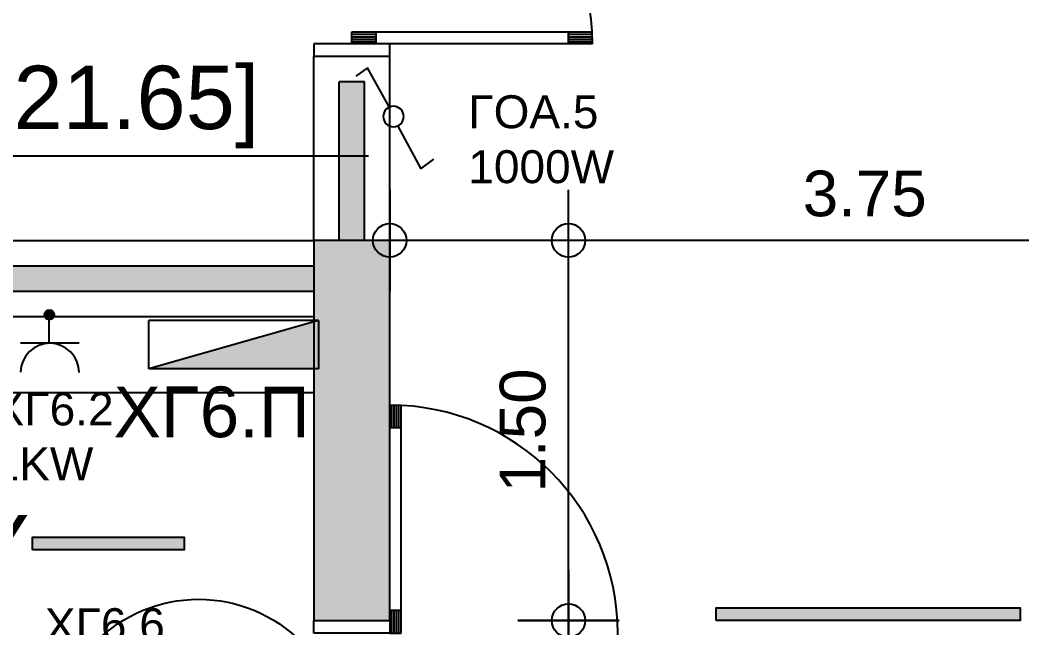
# Model space of a CAD drawing. Header units: metres. Extents: x -11 to 85, y -301 to 135.
# Drawn here: x 20.965 to 24.919, y 28.318 to 30.717 of the extents above; entities that cross this region are included whole.
import ezdxf

# ---------------------------------------------------------------- set-up
doc = ezdxf.new("R2010")
doc.units = ezdxf.units.M
doc.header["$LTSCALE"] = 0.036
doc.header["$PDMODE"] = 2
for name, color, linetype in [('arxitek corofos', 252, 'Continuous'), ('DIMBLK', 252, 'Continuous'), ('electext', 20, 'Continuous'), ('hatch color', 252, 'Continuous'), ('HLEK-SYMBOL', 3, 'Continuous'), ('HLEK_FL001_SYMBOLS', 230, 'Continuous'), ('KYKLOFORHTES', 152, 'Continuous'), ('Parathira', 252, 'Continuous')]:
    doc.layers.add(name, color=color, linetype=linetype)
doc.styles.add('COMU-N', font='arial.ttf')
doc.styles.get("Standard").update_dxf_attribs({"font": 'arial.ttf'})
doc.styles.add('W4MS2', font='W4MS2.shx')
doc.dimstyles.new('CADWDOT', dxfattribs={"dimscale": 0.1, "dimtxt": 1.8, "dimasz": 0.08, "dimexe": 2, "dimexo": 0, "dimgap": 0.09, "dimtad": 0, "dimrnd": 0.001, "dimzin": 0, "dimdsep": 46, "dimtxsty": 'Standard', "dimblk1": 'ARTDIM', "dimblk2": 'ARTDIM', "dimsah": 1, "dimcen": 0.09, "dimdle": 0.05, "dimse1": 1, "dimse2": 1, "dimadec": 0, "dimazin": 0, "dimtfac": 1, "dimtmove": 0, "dimatfit": 3, "dimldrblk": 'ARTDIM', "dimfxl": 2, "dimtvp": 0.9999, "dimtolj": 1, "dimtzin": 0, "dimarcsym": 0})

# ---------------------------------------------------------------- blocks, each defined once
blk = doc.blocks.new('A$C54872924')
at = {"layer": 'Parathira'}
for p, q in [((0.309, 0.76), (0.309, 0.85)), ((0.318, 0.76), (0.318, 0.8498)), ((0.327, 0.76), (0.327, 0.8496)), ((0.336, 0.76), (0.336, 0.8493)), ((0.345, -0.05), (0.345, 0.8489)), ((0.345, 0.76), (0.3, 0.76)), ((0.345, 0.04), (0.3, 0.04)), ((0.309, -0.05), (0.309, 0.04)), ((0.318, -0.05), (0.318, 0.04)), ((0.327, -0.05), (0.327, 0.04)), ((0.336, -0.05), (0.336, 0.04)), ((0, -0.05), (0, 0)), ((0.3, 0), (0.3, -0.05)), ((0.3, -0.05), (0, -0.05)), ((0.3, -0.05), (0.345, -0.05)), ((0.3, -0.95), (0, -0.95)), ((0, -0.95), (0, -1)), ((0.3, -0.95), (0.255, -0.95)), ((0.3, -1), (0.3, -0.95))]:
    blk.add_line(p, q, dxfattribs=at)
blk.add_arc((0.3, -0.05), 0.9, 270, 90, dxfattribs=at)
blk = doc.blocks.new('ARTDIM')
at = {"layer": 'DIMBLK'}
for p, q in [((0, -24.9975), (0, 24.9975)), ((-24.9975, 0), (24.9975, 0))]:
    blk.add_line(p, q, dxfattribs=at)
blk.add_circle((0, 0), 8.25, dxfattribs=at)
blk = doc.blocks.new('*D507')
at = {"layer": 'arxitek corofos', "color": 0, "lineweight": -2}
blk.add_line((23.1294, 28.3554), (23.1294, 29.8394), dxfattribs=at)
at = {"layer": 'Defpoints', "color": 0, "transparency": 16777216}
for p in [(22.5237, 29.8474), (23.1294, 29.8474), (22.5237, 28.3474)]:
    blk.add_point(p, dxfattribs=at)
at = {"layer": 'arxitek corofos', "color": 0, "lineweight": -2, "xscale": 0.008, "yscale": 0.008, "zscale": 0.008}
for p, rotation in [((23.1294, 29.8474), 90), ((23.1294, 28.3474), 270)]:
    blk.add_blockref('ARTDIM', p, dxfattribs=dict(at, rotation=rotation))
at = {"layer": 'arxitek corofos', "color": 0, "insert": (22.9494, 29.0974), "char_height": 0.18, "attachment_point": 5, "rotation": 90}
blk.add_mtext('\\A1;1.50', dxfattribs=at)
blk = doc.blocks.new('*D508')
at = {"layer": 'arxitek corofos', "color": 0, "lineweight": -2}
blk.add_line((23.1294, 26.4054), (23.1294, 28.3394), dxfattribs=at)
at = {"layer": 'Defpoints', "color": 0, "transparency": 16777216}
for p in [(22.5237, 28.3474), (23.1294, 28.3474), (22.5237, 26.3974)]:
    blk.add_point(p, dxfattribs=at)
at = {"layer": 'arxitek corofos', "color": 0, "lineweight": -2, "xscale": 0.008, "yscale": 0.008, "zscale": 0.008}
for p, rotation in [((23.1294, 28.3474), 90), ((23.1294, 26.3974), 270)]:
    blk.add_blockref('ARTDIM', p, dxfattribs=dict(at, rotation=rotation))
at = {"layer": 'arxitek corofos', "color": 0, "insert": (22.9494, 27.3724), "char_height": 0.18, "attachment_point": 5, "rotation": 90}
blk.add_mtext('\\A1;1.95', dxfattribs=at)
blk = doc.blocks.new('gJ6_a28')
at = {"layer": 'HLEK-SYMBOL', "color": 0, "linetype": 'Continuous'}
for p, q in [((-0.67, 0), (-0.67, 0.19)), ((-0.67, 0.19), (0, 0.19)), ((-0.67, 0), (0, 0.19)), ((0, 0.19), (0, 0)), ((-0.67, 0), (0, 0))]:
    blk.add_line(p, q, dxfattribs=at)
at = {"layer": 'HLEK-SYMBOL', "color": 0}
blk.add_solid([(-0.67, 0.19), (0, 0.19), (-0.67, 0)], dxfattribs=at)
at = {"layer": 'HLEK-SYMBOL', "color": 0, "style": 'W4MS2', "flags": 8}
blk.add_attdef('NODE_NUMBER', (0.018, 0.0914), '', height=0.1, dxfattribs=at)
blk.add_attdef('NODE_NUMBER', (0.018, 0.0914), '', height=0.1, dxfattribs=at)
blk = doc.blocks.new('gJ6_a14')
at = {"linetype": 'Continuous'}
for p, q in [((-0.1176, 0.1119), (0.113, 0.1119)), ((0, 0.1119), (0, 0))]:
    blk.add_line(p, q, dxfattribs=at)
blk.add_arc((-0.0023, 0.2279), 0.1153, 180, 358.9566, dxfattribs=at)
blk = doc.blocks.new('*X1779')
at = {"color": 0}
for p, q in [((15.598, 2.587), (15.737, 2.727)), ((15.598, 2.622), (15.702, 2.727)), ((15.601, 2.607), (15.609, 2.616)), ((15.604, 2.646), (15.605, 2.647)), ((15.605, 2.559), (15.765, 2.719)), ((15.605, 2.577), (15.614, 2.585)), ((15.609, 2.652), (15.618, 2.66)), ((15.611, 2.547), (15.618, 2.554)), ((15.614, 2.621), (15.623, 2.63)), ((15.617, 2.536), (15.789, 2.707)), ((15.618, 2.59), (15.627, 2.599)), ((15.623, 2.665), (15.631, 2.674)), ((15.623, 2.559), (15.631, 2.568)), ((15.627, 2.634), (15.636, 2.643)), ((15.627, 2.528), (15.636, 2.537)), ((15.631, 2.603), (15.64, 2.612)), ((15.633, 2.516), (15.808, 2.691)), ((15.636, 2.678), (15.645, 2.687)), ((15.636, 2.572), (15.645, 2.581)), ((15.64, 2.647), (15.649, 2.656)), ((15.64, 2.541), (15.649, 2.55)), ((15.645, 2.616), (15.654, 2.625)), ((15.649, 2.691), (15.658, 2.7)), ((15.649, 2.585), (15.658, 2.594)), ((15.653, 2.501), (15.824, 2.672)), ((15.654, 2.66), (15.662, 2.669)), ((15.654, 2.554), (15.662, 2.563)), ((15.658, 2.63), (15.667, 2.638)), ((15.662, 2.705), (15.671, 2.714)), ((15.662, 2.599), (15.671, 2.607)), ((15.667, 2.674), (15.676, 2.683)), ((15.667, 2.568), (15.676, 2.577)), ((15.671, 2.643), (15.68, 2.652)), ((15.671, 2.537), (15.68, 2.546)), ((15.676, 2.718), (15.678, 2.721)), ((15.676, 2.489), (15.836, 2.648)), ((15.676, 2.612), (15.685, 2.621)), ((15.68, 2.687), (15.689, 2.696)), ((15.68, 2.581), (15.689, 2.59)), ((15.685, 2.656), (15.693, 2.665)), ((15.685, 2.55), (15.693, 2.559)), ((15.689, 2.625), (15.698, 2.634)), ((15.693, 2.7), (15.702, 2.709)), ((15.693, 2.594), (15.702, 2.603)), ((15.698, 2.669), (15.707, 2.678)), ((15.698, 2.563), (15.707, 2.572)), ((15.702, 2.638), (15.711, 2.647)), ((15.702, 2.532), (15.711, 2.541)), ((15.705, 2.482), (15.843, 2.62)), ((15.707, 2.714), (15.715, 2.722)), ((15.707, 2.607), (15.715, 2.616)), ((15.711, 2.683), (15.72, 2.691)), ((15.711, 2.577), (15.72, 2.585)), ((15.715, 2.652), (15.724, 2.66)), ((15.715, 2.546), (15.724, 2.554)), ((15.72, 2.727), (15.721, 2.728)), ((15.72, 2.621), (15.729, 2.63)), ((15.724, 2.696), (15.733, 2.705)), ((15.724, 2.59), (15.733, 2.599)), ((15.729, 2.665), (15.738, 2.674)), ((15.729, 2.559), (15.738, 2.568)), ((15.733, 2.634), (15.742, 2.643)), ((15.733, 2.528), (15.742, 2.537)), ((15.738, 2.709), (15.746, 2.718)), ((15.738, 2.603), (15.746, 2.612)), ((15.741, 2.482), (15.842, 2.584)), ((15.742, 2.678), (15.751, 2.687)), ((15.742, 2.572), (15.751, 2.581)), ((15.746, 2.647), (15.755, 2.656)), ((15.746, 2.541), (15.755, 2.55)), ((15.751, 2.722), (15.752, 2.724)), ((15.751, 2.616), (15.76, 2.625)), ((15.755, 2.691), (15.764, 2.7)), ((15.755, 2.585), (15.764, 2.594)), ((15.76, 2.66), (15.768, 2.669)), ((15.76, 2.554), (15.768, 2.563)), ((15.764, 2.63), (15.773, 2.638)), ((15.768, 2.705), (15.777, 2.714)), ((15.768, 2.599), (15.777, 2.607)), ((15.773, 2.674), (15.782, 2.683)), ((15.773, 2.568), (15.782, 2.577)), ((15.777, 2.643), (15.786, 2.652)), ((15.777, 2.537), (15.786, 2.546)), ((15.782, 2.612), (15.791, 2.621)), ((15.786, 2.687), (15.795, 2.696)), ((15.786, 2.581), (15.795, 2.59)), ((15.791, 2.656), (15.799, 2.665)), ((15.791, 2.55), (15.799, 2.559)), ((15.795, 2.625), (15.804, 2.634)), ((15.799, 2.594), (15.808, 2.603)), ((15.804, 2.669), (15.813, 2.678)), ((15.804, 2.563), (15.813, 2.572)), ((15.808, 2.638), (15.817, 2.647)), ((15.808, 2.532), (15.817, 2.541)), ((15.813, 2.607), (15.822, 2.616)), ((15.817, 2.577), (15.826, 2.585)), ((15.822, 2.652), (15.83, 2.66)), ((15.822, 2.546), (15.83, 2.554)), ((15.826, 2.621), (15.835, 2.63)), ((15.83, 2.59), (15.839, 2.599)), ((15.835, 2.559), (15.835, 2.56)), ((15.839, 2.634), (15.84, 2.635)), ((15.844, 2.603), (15.844, 2.603)), ((15.645, 2.51), (15.654, 2.519)), ((15.658, 2.523), (15.667, 2.532)), ((15.664, 2.494), (15.671, 2.501)), ((15.676, 2.506), (15.685, 2.515)), ((15.689, 2.519), (15.698, 2.528)), ((15.693, 2.488), (15.702, 2.497)), ((15.707, 2.501), (15.715, 2.51)), ((15.72, 2.515), (15.729, 2.523)), ((15.724, 2.484), (15.733, 2.493)), ((15.738, 2.497), (15.746, 2.506)), ((15.751, 2.51), (15.76, 2.519)), ((15.764, 2.523), (15.773, 2.532)), ((15.768, 2.493), (15.777, 2.501)), ((15.782, 2.506), (15.791, 2.515)), ((15.795, 2.519), (15.804, 2.528))]:
    blk.add_line(p, q, dxfattribs=at)
blk = doc.blocks.new('GJ6_A78')
at = {"layer": 'HLEK-SYMBOL', "color": 0, "linetype": 'Continuous'}
blk.add_circle((0, 0), 0.0989, dxfattribs=at)
at = {"layer": 'HLEK-SYMBOL', "color": 0, "xscale": 0.8, "yscale": 0.8, "zscale": 0.8}
blk.add_blockref('*X1779', (-12.576, -2.084), dxfattribs=at)
blk = doc.blocks.new('priza')
at = {"layer": 'HLEK_FL001_SYMBOLS', "xscale": 0.1951472641207488, "yscale": 0.1951472641207488, "zscale": 0.1951472641207488}
blk.add_blockref('GJ6_A78', (87.4, -100.4953), dxfattribs=at)
at = {"layer": 'HLEK_FL001_SYMBOLS', "rotation": 180}
blk.add_blockref('gJ6_a14', (87.4, -100.4952), dxfattribs=at)
blk = doc.blocks.new('*D1886')
at = {"layer": 'Defpoints', "color": 0, "transparency": 16777216}
for p in [(22.4237, 29.8474), (22.4237, 29.5474), (26.1737, 29.5474)]:
    blk.add_point(p, dxfattribs=at)
at = {"layer": 'HLEK_FL001_SYMBOLS', "color": 0, "lineweight": -2, "transparency": 16777216}
blk.add_line((26.1657, 29.8474), (22.4317, 29.8474), dxfattribs=at)
at = {"layer": 'HLEK_FL001_SYMBOLS', "color": 0, "lineweight": -2, "transparency": 16777216, "xscale": 0.008, "yscale": 0.008, "zscale": 0.008, "rotation": 180}
blk.add_blockref('ARTDIM', (22.4237, 29.8474), dxfattribs=at)
at = {"layer": 'HLEK_FL001_SYMBOLS', "color": 0, "lineweight": -2, "transparency": 16777216, "xscale": 0.008, "yscale": 0.008, "zscale": 0.008}
blk.add_blockref('ARTDIM', (26.1737, 29.8474), dxfattribs=at)
at = {"layer": 'HLEK_FL001_SYMBOLS', "color": 0, "transparency": 16777216, "insert": (24.2987, 30.0313), "char_height": 0.18, "attachment_point": 5}
blk.add_mtext('\\A1;3.75', dxfattribs=at)
blk = doc.blocks.new('led 23W')
at = {"layer": 'hatch color'}
blk.add_hatch(color=181, dxfattribs=at).paths.add_polyline_path([(101.2388, -6.7734), (101.2388, -6.7234), (101.8376, -6.7234), (101.8376, -6.7734)])
at = {"layer": 'HLEK_FL001_SYMBOLS'}
blk.add_lwpolyline([(101.2388, -6.7734), (101.2388, -6.7234), (101.8376, -6.7234), (101.8376, -6.7734)], close=True, dxfattribs=at)
blk = doc.blocks.new('lampes fthorismou 120')
at = {"layer": 'hatch color'}
blk.add_hatch(color=181, dxfattribs=at).paths.add_polyline_path([(84.1811, -99.2639), (84.1811, -99.2139), (85.3811, -99.2139), (85.3811, -99.2639)])
at = {"layer": 'HLEK_FL001_SYMBOLS'}
blk.add_lwpolyline([(84.1811, -99.2639), (84.1811, -99.2139), (85.3811, -99.2139), (85.3811, -99.2639)], close=True, dxfattribs=at)
blk = doc.blocks.new('gJ6_a3')
at = {"linetype": 'Continuous'}
for p, q in [((-0.111, 0.1868), (-0.0592, 0.2092)), ((-0.0239, 0.0342), (-0.111, 0.1868)), ((0.0232, -0.035), (0.1196, -0.1998)), ((0.1196, -0.1998), (0.0608, -0.2242))]:
    blk.add_line(p, q, dxfattribs=at)
blk.add_circle((-0.0004, -0.0004), 0.0405, dxfattribs=at)

msp = doc.modelspace()

# ---------------------------------------------------------------- hatches: boundary and pattern name
at = {"layer": 'arxitek corofos'}
h = msp.add_hatch(color=256, dxfattribs=at)
h.paths.add_polyline_path([(22.3237, 30.4724), (22.2237, 30.4724), (22.2237, 30.2762), (22.3237, 30.2762)])
h.paths.add_polyline_path([(22.3237, 30.2762), (22.2237, 30.2762), (22.2237, 29.8474), (22.3237, 29.8474)])
for points in [[(22.4237, 29.8474), (22.1237, 29.8474), (22.1237, 28.3474), (22.4237, 28.3474)], [(22.1237, 29.7474), (18.9737, 29.7474), (18.9737, 29.6474), (22.1237, 29.6474)]]:
    msp.add_hatch(color=256, dxfattribs=at).paths.add_polyline_path(points)

# ---------------------------------------------------------------- linework, layer by layer
for p, q in [((22.2737, 30.6699), (23.2225, 30.6699)), ((22.2737, 30.6224), (22.2737, 30.6699)), ((22.2737, 30.6604), (22.3687, 30.6604)), ((22.2737, 30.6509), (22.3687, 30.6509)), ((22.3687, 30.6699), (22.3687, 30.6224)), ((23.1287, 30.6699), (23.1287, 30.6224)), ((23.1287, 30.6604), (23.223, 30.6604)), ((23.1287, 30.6509), (23.2233, 30.6509)), ((22.4237, 30.6224), (22.1237, 30.6224)), ((22.1237, 30.6224), (22.1237, 30.5724)), ((22.2737, 30.6414), (22.3687, 30.6414)), ((22.2737, 30.6319), (22.3687, 30.6319)), ((23.2237, 30.6224), (22.2737, 30.6224)), ((22.4237, 30.5724), (22.4237, 30.6224)), ((23.1287, 30.6414), (23.2235, 30.6414)), ((23.1287, 30.6319), (23.2237, 30.6319)), ((22.1237, 29.8474), (22.1237, 30.5724)), ((22.4237, 30.5724), (22.1237, 30.5724)), ((22.4237, 29.8474), (22.4237, 30.5724)), ((22.3237, 30.4724), (22.2237, 30.4724)), ((22.2237, 29.8474), (22.2237, 30.4724)), ((22.3237, 29.8474), (22.3237, 30.4724)), ((19.1982, 30.1813), (22.3396, 30.1813)), ((18.9737, 29.8474), (22.1237, 29.8474)), ((22.1237, 29.8474), (22.1237, 28.3474)), ((22.4237, 29.8474), (22.1237, 29.8474)), ((22.4237, 28.3474), (22.4237, 29.8474)), ((18.9737, 29.7474), (22.1237, 29.7474)), ((18.9737, 29.6474), (22.1237, 29.6474)), ((18.9737, 29.5474), (22.1237, 29.5474)), ((18.9737, 29.2474), (22.1237, 29.2474)), ((22.1237, 28.3474), (22.4237, 28.3474))]:
    msp.add_line(p, q, dxfattribs=at)
msp.add_circle((21.6693, 27.8603), 0.5712, dxfattribs=at)
msp.add_arc((22.2737, 30.6224), 0.95, 0, 90, dxfattribs=at)

# ---------------------------------------------------------------- block references
msp.add_blockref('A$C54872924', (22.1237, 28.3474), dxfattribs=at)
at = {"layer": 'HLEK_FL001_SYMBOLS', "xscale": -1, "rotation": 58.82811736932428}
msp.add_blockref('gJ6_a3', (22.4381, 30.3359), dxfattribs=at)
at = {"layer": 'HLEK_FL001_SYMBOLS'}
for name, p in [('priza', (-66.3202, 130.0491)), ('lampes fthorismou 120', (-60.4687, 127.6113))]:
    msp.add_blockref(name, p, dxfattribs=at)
at = {"layer": 'HLEK_FL001_SYMBOLS', "rotation": 180}
msp.add_blockref('gJ6_a28', (21.4729, 29.531), dxfattribs=at)
at = {"layer": 'KYKLOFORHTES'}
msp.add_blockref('led 23W', (-80.2248, 35.4003), dxfattribs=at)

# ---------------------------------------------------------------- texts
at = {"layer": 'arxitek corofos', "style": 'COMU-N'}
msp.add_text('ΚΥΛΙΚΕΙΟ OΡΟΦΟΥ', height=0.25, dxfattribs=at).set_placement((17.7145, 28.5142))
msp.add_attdef('±11.30[21.65]', (19.7762, 30.2865), '±0.00', height=0.25, dxfattribs=at)
at = {"layer": 'electext', "style": 'COMU-N'}
msp.add_text('ΧΓ6.Π', height=0.2, dxfattribs=at).set_placement((21.3339, 29.0708))
at = {"layer": 'HLEK_FL001_SYMBOLS', "char_height": 0.13, "attachment_point": 1, "style": 'COMU-N'}
for s, width, heights, insert in [('ΓΟΑ.5\\P1000W', 0.388348, [0], (22.7339, 30.4198)), ('ΧΓ6.2\\P1KW', 0.326075, [0], (20.8604, 29.2474)), ('ΧΓ6.6\\P0,17 KW\\P0,17 m^ 3/s', 1.235448, [1.0495], (21.0625, 28.3961))]:
    msp.add_mtext_dynamic_manual_height_columns(s, width=width, gutter_width=0.65, heights=heights, dxfattribs=dict(at, insert=insert))

# ---------------------------------------------------------------- dimensions: what is measured, and where the dimension line sits
at = {"layer": 'arxitek corofos'}
for base, p1, p2, picture, middle in [((23.1294, 29.8474), (22.5237, 28.3474), (22.5237, 29.8474), '*D507', (22.9494, 29.0974)), ((23.1294, 28.3474), (22.5237, 26.3974), (22.5237, 28.3474), '*D508', (22.9494, 27.3724))]:
    dim = msp.add_linear_dim(base=base, p1=p1, p2=p2, angle=90, dimstyle='CADWDOT', dxfattribs=at)
    dim.commit()
    dim.dimension.update_dxf_attribs({"geometry": picture, "text_midpoint": middle})
at = {"layer": 'HLEK_FL001_SYMBOLS'}
dim = msp.add_linear_dim(base=(22.4237, 29.8474), p1=(26.1737, 29.5474), p2=(22.4237, 29.5474), dimstyle='CADWDOT', override={"dimfxl": 0.18}, dxfattribs=at)
dim.commit()
dim.dimension.update_dxf_attribs({"geometry": '*D1886', "text_midpoint": (24.2987, 30.0313)})

doc.saveas('drawing.dxf')
